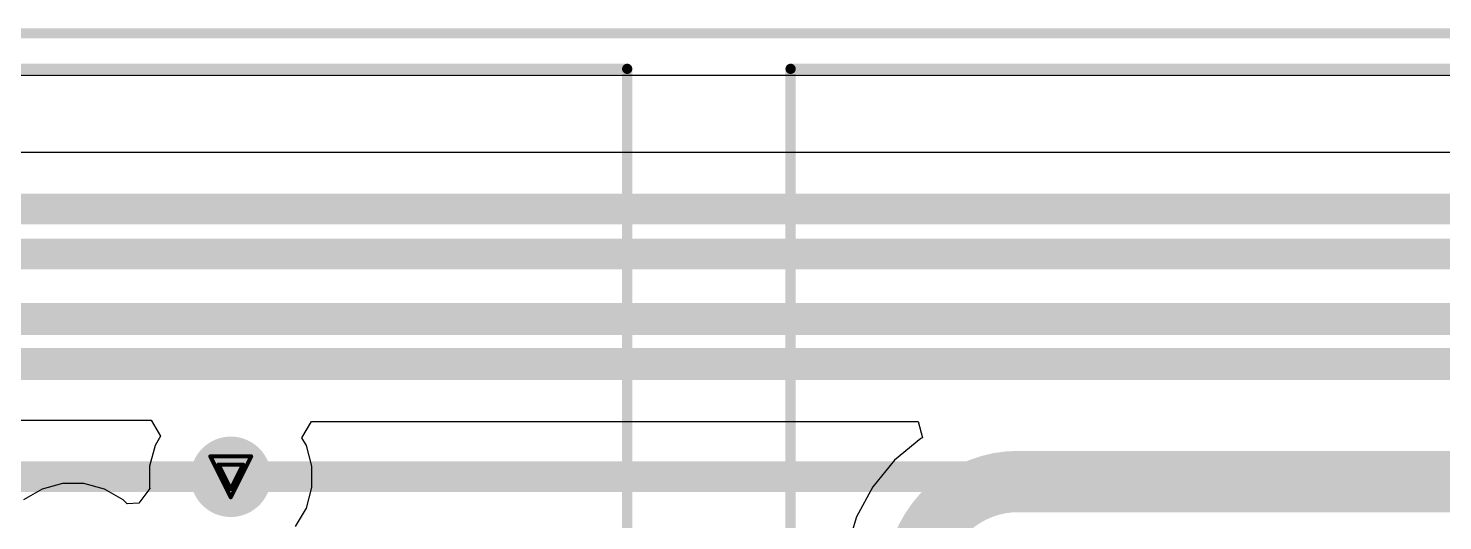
# Model space of a CAD drawing. Header units: inches. Extents: x 0 to 289, y 0 to 168.
# Drawn here: x 21.49 to 39.06, y 93.94 to 100.06 of the extents above; entities that cross this region are included whole.
import ezdxf

# ---------------------------------------------------------------- set-up
doc = ezdxf.new("R2010")
doc.units = ezdxf.units.IN
for name, color, linetype in [('Board Outline', 216, 'Continuous'), ('Bottom Layer', 5, 'Continuous'), ('Bottom Overlay', 54, 'Continuous'), ('Drill Drawing', 1, 'Continuous'), ('Top Layer', 1, 'Continuous'), ('Via Holes', 16, 'Continuous')]:
    doc.layers.add(name, color=color, linetype=linetype)

# ---------------------------------------------------------------- blocks, each defined once
blk = doc.blocks.new('SSW_110_02_G_D_RA_N_B_38')
at = {"layer": 'Bottom Overlay'}
for points in [[(-12.955, -2.794, 0.127, 0.127, 0), (-12.955, -11.304, 0.127, 0.127, 0)], [(12.955, -11.304, 0.127, 0.127, 0), (-12.955, -11.304, 0.127, 0.127, 0)]]:
    blk.add_lwpolyline(points, format="xyseb", dxfattribs=at)
blk.add_lwpolyline([(-12.987, -11.304, 0.0635, 0.0635, 1), (-12.923, -11.304, 0.0635, 0.0635, 1)], format="xyseb", close=True, dxfattribs=at)
blk.add_lwpolyline([(-12.987, -11.304, 0.0635, 0.0635, 1), (-12.923, -11.304, 0.0635, 0.0635, 1)], format="xyseb", close=True, dxfattribs=at)
blk = doc.blocks.new('SSW_110_02_G_D_RA_N_B_57')
at = {"layer": 'Bottom Overlay'}
for points in [[(12.955, -2.794, 0.127, 0.127, 0), (12.955, -11.304, 0.127, 0.127, 0)], [(12.955, -11.304, 0.127, 0.127, 0), (-12.955, -11.304, 0.127, 0.127, 0)]]:
    blk.add_lwpolyline(points, format="xyseb", dxfattribs=at)
blk.add_lwpolyline([(12.923, -11.304, 0.0635, 0.0635, 1), (12.987, -11.304, 0.0635, 0.0635, 1)], format="xyseb", close=True, dxfattribs=at)
blk.add_lwpolyline([(12.923, -11.304, 0.0635, 0.0635, 1), (12.987, -11.304, 0.0635, 0.0635, 1)], format="xyseb", close=True, dxfattribs=at)

msp = doc.modelspace()

# ---------------------------------------------------------------- hatches: boundary and pattern name
at = {"layer": 'Bottom Layer'}
h = msp.add_hatch(color=5, dxfattribs=at)
edge = h.paths.add_edge_path()
edge.add_arc((24.006, 94.488), 0.5, 0, 360)
at = {"layer": 'Top Layer'}
h = msp.add_hatch(color=1, dxfattribs=at)
edge = h.paths.add_edge_path()
edge.add_arc((24.006, 94.488), 0.5, 0, 360)
at = {"layer": 'Via Holes'}
h = msp.add_hatch(color=7, dxfattribs=at)
edge = h.paths.add_edge_path()
edge.add_arc((24.006, 94.488), 0.3, 0, 360)

# ---------------------------------------------------------------- linework, layer by layer
at = {"layer": 'Board Outline'}
msp.add_lwpolyline([(0, 100, 0.127, 0.127, 0), (145.27, 100, 0.127, 0.127, 0)], format="xyseb", dxfattribs=at)
at = {"layer": 'Bottom Layer'}
for p, q in [((0.518, 99.482), (144.752, 99.482)), ((81.333, 98.52), (2.772, 98.52)), ((24.889, 94.973), (25.007, 95.177)), ((25.007, 95.177), (32.548, 95.177)), ((32.548, 95.177), (32.599, 94.973)), ((24.945, 94.877), (24.889, 94.973)), ((32.58, 94.963), (32.251, 94.693)), ((32.599, 94.973), (32.58, 94.963)), ((25.014, 94.621), (24.945, 94.877)), ((25.014, 94.355), (25.014, 94.621)), ((32.251, 94.693), (31.981, 94.365)), ((24.945, 94.099), (25.014, 94.355)), ((31.981, 94.365), (31.78, 93.989)), ((24.812, 93.869), (24.945, 94.099)), ((31.78, 93.989), (31.657, 93.582))]:
    msp.add_line(p, q, dxfattribs=at)
for points in [[(2.772, 97.815, 0.381, 0.381, 0), (81.333, 97.815, 0.381, 0.381, 0)], [(2.772, 97.257, 0.381, 0.381, 0), (81.333, 97.257, 0.381, 0.381, 0)], [(7.391, 96.44, 0.381, 0.381, 0), (81.117, 96.44, 0.381, 0.381, 0)], [(7.391, 95.881, 0.381, 0.381, 0), (81.117, 95.881, 0.381, 0.381, 0)], [(32.515, 93.159, 0.762, 0.762, -0.414214), (33.785, 94.429, 0.762, 0.762, 0)], [(33.785, 94.429, 0.762, 0.762, 0), (75.422, 94.429, 0.762, 0.762, 0)], [(13.416, 94.488, 0.381, 0.381, 0), (24.006, 94.488, 0.381, 0.381, 0)]]:
    msp.add_lwpolyline(points, format="xyseb", dxfattribs=at)
for points in [[(33.595, 94.429, 0.381, 0.381, 1), (33.976, 94.429, 0.381, 0.381, 1)], [(33.595, 94.429, 0.381, 0.381, 1), (33.976, 94.429, 0.381, 0.381, 1)], [(23.91, 94.488, 0.191, 0.191, 1), (24.101, 94.488, 0.191, 0.191, 1)]]:
    msp.add_lwpolyline(points, format="xyseb", close=True, dxfattribs=at)
at = {"layer": 'Drill Drawing'}
for points in [[(23.752, 94.742, 0.0508, 0.0508, 0), (24.26, 94.742, 0.0508, 0.0508, 0)], [(23.752, 94.742, 0.0508, 0.0508, 0), (24.006, 94.234, 0.0508, 0.0508, 0)], [(24.006, 94.234, 0.0508, 0.0508, 0), (24.26, 94.742, 0.0508, 0.0508, 0)], [(23.853, 94.64, 0.0508, 0.0508, 0), (24.158, 94.64, 0.0508, 0.0508, 0)], [(23.853, 94.64, 0.0508, 0.0508, 0), (24.006, 94.336, 0.0508, 0.0508, 0)], [(24.006, 94.336, 0.0508, 0.0508, 0), (24.158, 94.64, 0.0508, 0.0508, 0)]]:
    msp.add_lwpolyline(points, format="xyseb", dxfattribs=at)
for points in [[(23.739, 94.742, 0.0254, 0.0254, 1), (23.764, 94.742, 0.0254, 0.0254, 1)], [(23.739, 94.742, 0.0254, 0.0254, 1), (23.764, 94.742, 0.0254, 0.0254, 1)], [(24.247, 94.742, 0.0254, 0.0254, 1), (24.272, 94.742, 0.0254, 0.0254, 1)], [(24.247, 94.742, 0.0254, 0.0254, 1), (24.272, 94.742, 0.0254, 0.0254, 1)], [(23.84, 94.64, 0.0254, 0.0254, 1), (23.866, 94.64, 0.0254, 0.0254, 1)], [(23.84, 94.64, 0.0254, 0.0254, 1), (23.866, 94.64, 0.0254, 0.0254, 1)], [(24.145, 94.64, 0.0254, 0.0254, 1), (24.171, 94.64, 0.0254, 0.0254, 1)], [(24.145, 94.64, 0.0254, 0.0254, 1), (24.171, 94.64, 0.0254, 0.0254, 1)], [(23.993, 94.336, 0.0254, 0.0254, 1), (24.018, 94.336, 0.0254, 0.0254, 1)], [(23.993, 94.336, 0.0254, 0.0254, 1), (24.018, 94.336, 0.0254, 0.0254, 1)], [(23.993, 94.234, 0.0254, 0.0254, 1), (24.018, 94.234, 0.0254, 0.0254, 1)], [(23.993, 94.234, 0.0254, 0.0254, 1), (24.018, 94.234, 0.0254, 0.0254, 1)]]:
    msp.add_lwpolyline(points, format="xyseb", close=True, dxfattribs=at)
at = {"layer": 'Top Layer'}
for p, q in [((0.518, 99.482), (144.752, 99.482)), ((99.825, 98.52), (2.695, 98.52)), ((19.779, 95.194), (23.015, 95.194)), ((23.015, 95.194), (23.132, 94.991)), ((23.132, 94.991), (23.066, 94.877)), ((23.066, 94.877), (22.998, 94.621)), ((22.998, 94.621), (22.998, 94.355)), ((21.917, 94.404), (21.661, 94.335)), ((22.182, 94.404), (21.917, 94.404)), ((22.439, 94.335), (22.182, 94.404)), ((21.661, 94.335), (21.431, 94.202)), ((22.669, 94.202), (22.439, 94.335)), ((22.719, 94.152), (22.669, 94.202)), ((23.001, 94.344), (22.864, 94.16)), ((22.998, 94.355), (23.001, 94.344)), ((22.864, 94.16), (22.719, 94.152))]:
    msp.add_line(p, q, dxfattribs=at)
for points in [[(2.695, 97.815, 0.381, 0.381, 0), (99.825, 97.815, 0.381, 0.381, 0)], [(8.969, 97.257, 0.381, 0.381, 0), (99.825, 97.257, 0.381, 0.381, 0)], [(19.779, 96.458, 0.381, 0.381, 0), (99.708, 96.458, 0.381, 0.381, 0)], [(19.779, 95.899, 0.381, 0.381, 0), (99.708, 95.899, 0.381, 0.381, 0)], [(24.006, 94.488, 0.381, 0.381, 0), (90.088, 94.488, 0.381, 0.381, 0)]]:
    msp.add_lwpolyline(points, format="xyseb", dxfattribs=at)
msp.add_lwpolyline([(23.91, 94.488, 0.191, 0.191, 1), (24.101, 94.488, 0.191, 0.191, 1)], format="xyseb", close=True, dxfattribs=at)

# ---------------------------------------------------------------- block references
at = {"rotation": 180}
for name, p in [('SSW_110_02_G_D_RA_N_B_38', (15.976, 88.255)), ('SSW_110_02_G_D_RA_N_B_57', (43.916, 88.255))]:
    msp.add_blockref(name, p, dxfattribs=at)

doc.saveas('drawing.dxf')
